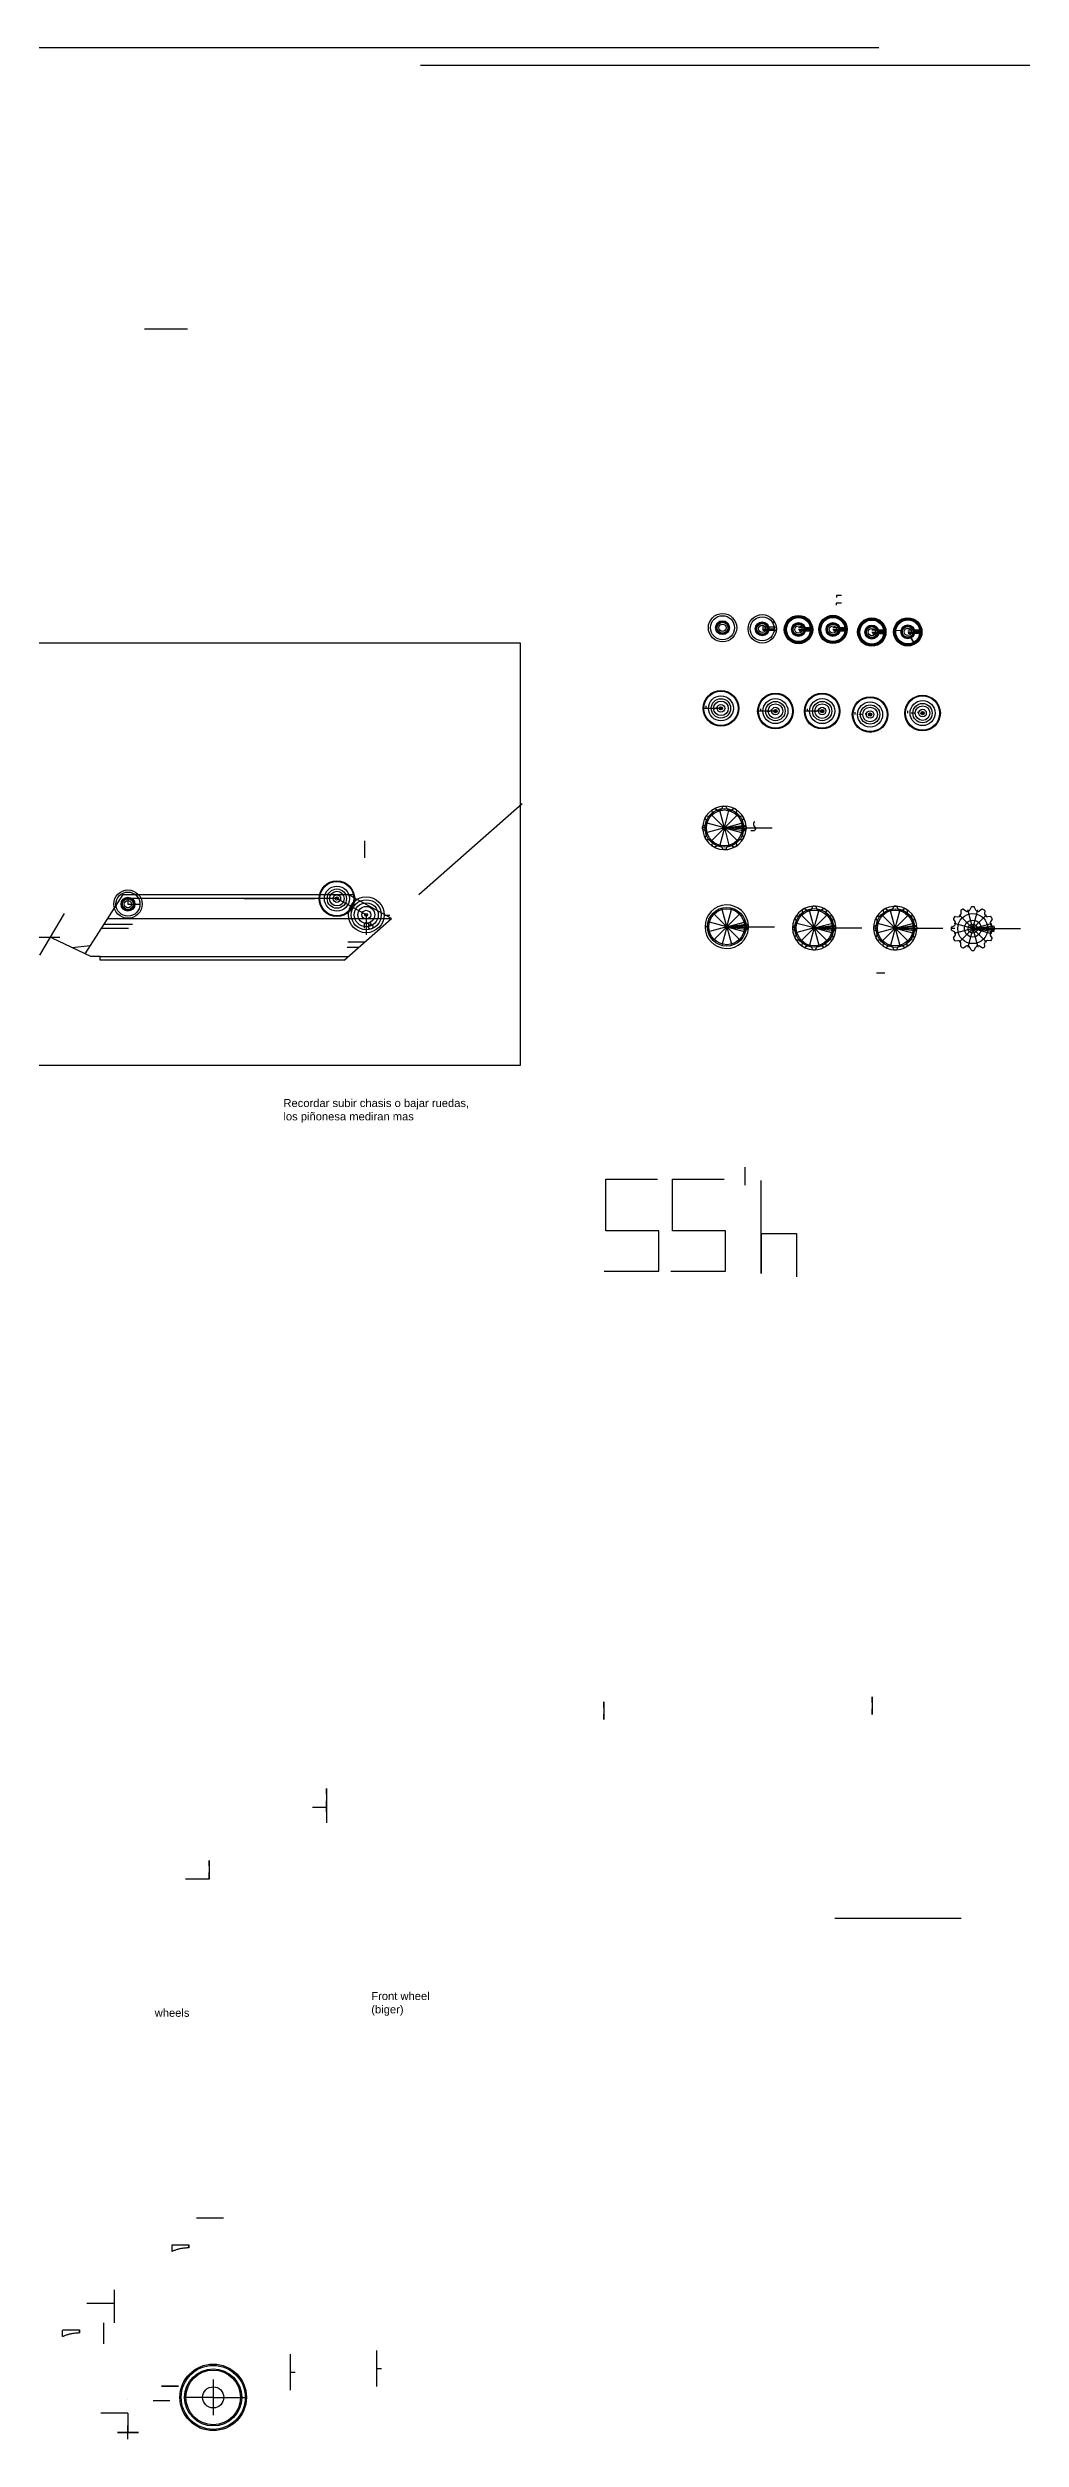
# Model space of a CAD drawing. Header units: millimetres. Extents: x -1672 to 5708, y -1264 to 1190.
# Drawn here: x -117 to 187, y -530 to 217 of the extents above; entities that cross this region are included whole.
import ezdxf

# ---------------------------------------------------------------- set-up
doc = ezdxf.new("R2010")
doc.units = ezdxf.units.MM
doc.styles.get("Standard").update_dxf_attribs({"font": 'arial.ttf'})
picture_1 = doc.add_image_def('image1.jpg', size_in_pixel=(736, 499))

# ---------------------------------------------------------------- blocks, each defined once
blk = doc.blocks.new('*U1')
for p, q in [((-3.02, 0), (2.58, 0)), ((2.58, 0), (3.02, 0))]:
    blk.add_line(p, q)
blk = doc.blocks.new('*U2')
at = {"color": 0, "linetype": 'ByBlock', "lineweight": -2, "transparency": 16777216}
for p, rotation in [((122.18, -55.2), 89.99999999999999), ((119.16, -58.22), 180), ((119.56, -56.71), 149.9999999999999), ((119.56, -59.73), 209.9999999999999), ((120.67, -55.61), 120), ((120.67, -60.84), 239.9999999999999), ((123.69, -55.61), 59.99999999999997), ((124.79, -56.71), 30.00000000000001), ((122.18, -61.24), 269.9999999999999), ((123.69, -60.84), 299.9999999999998), ((124.79, -59.73), 329.9999999999999)]:
    blk.add_blockref('*U1', p, dxfattribs=dict(at, rotation=rotation))
blk.add_blockref('*U1', (125.2, -58.22), dxfattribs=at)
blk = doc.blocks.new('*U3')
for p, q in [((-3.02, 0), (2.58, 0)), ((2.58, 0), (3.02, 0))]:
    blk.add_line(p, q)
blk = doc.blocks.new('*U4')
at = {"color": 0, "linetype": 'ByBlock', "lineweight": -2, "transparency": 16777216}
for p, rotation in [((122.18, -55.2), 89.99999999999999), ((119.16, -58.22), 180), ((119.56, -56.71), 149.9999999999999), ((119.56, -59.73), 209.9999999999999), ((120.67, -55.61), 120), ((120.67, -60.84), 239.9999999999999), ((123.69, -55.61), 59.99999999999997), ((124.79, -56.71), 30.00000000000001), ((122.18, -61.24), 269.9999999999999), ((123.69, -60.84), 299.9999999999998), ((124.79, -59.73), 329.9999999999999)]:
    blk.add_blockref('*U3', p, dxfattribs=dict(at, rotation=rotation))
blk.add_blockref('*U3', (125.2, -58.22), dxfattribs=at)
blk = doc.blocks.new('*U5')
for p, q in [((0.52, 0.5), (-0.65, 1.08)), ((0.52, -0.5), (-0.65, -1.08))]:
    blk.add_line(p, q)
for centre, radius, start, end in [((0.43, 0.3), 0.22, 2.65002, 63.75), ((-6.15, 0), 6.8, 357.34998, 2.65002), ((0.43, -0.3), 0.22, 296.25, 357.34998)]:
    blk.add_arc(centre, radius, start, end)
blk = doc.blocks.new('*U6')
at = {"color": 0, "linetype": 'ByBlock', "lineweight": -2, "transparency": 16777216}
for p, rotation in [((119.1, -52.9), 120), ((122.18, -52.08), 89.99999999999999), ((125.25, -52.9), 60.00000000000001), ((116.03, -58.22), 180), ((116.85, -55.15), 150), ((127.5, -55.15), 30.00000000000001), ((116.85, -61.3), 209.9999999999999), ((119.1, -63.55), 239.9999999999999), ((122.18, -64.37), 269.9999999999999), ((125.25, -63.55), 299.9999999999998), ((127.5, -61.3), 329.9999999999999)]:
    blk.add_blockref('*U5', p, dxfattribs=dict(at, rotation=rotation))
blk.add_blockref('*U5', (128.32, -58.22), dxfattribs=at)
blk = doc.blocks.new('*U7')
for p, q in [((-3.02, 0), (2.58, 0)), ((2.58, 0), (3.02, 0))]:
    blk.add_line(p, q)
blk = doc.blocks.new('*U8')
at = {"color": 0, "linetype": 'ByBlock', "lineweight": -2, "transparency": 16777216}
for p, rotation in [((122.18, -55.2), 89.99999999999999), ((119.16, -58.22), 180), ((119.56, -56.71), 149.9999999999999), ((119.56, -59.73), 209.9999999999999), ((120.67, -55.61), 120), ((120.67, -60.84), 239.9999999999999), ((123.69, -55.61), 59.99999999999997), ((124.79, -56.71), 30.00000000000001), ((122.18, -61.24), 269.9999999999999), ((123.69, -60.84), 299.9999999999998), ((124.79, -59.73), 329.9999999999999)]:
    blk.add_blockref('*U7', p, dxfattribs=dict(at, rotation=rotation))
blk.add_blockref('*U7', (125.2, -58.22), dxfattribs=at)
blk = doc.blocks.new('*U9')
for p, q in [((0.58, -0.12), (-0.23, 0.28)), ((0.58, -1.12), (-0.23, -1.53))]:
    blk.add_line(p, q)
for centre, radius, start, end in [((0.15, 1.05), 0.858, 146.25, 243.75), ((0.48, -0.32), 0.22, 2.65002, 63.75), ((0.48, -0.93), 0.22, 296.25, 357.34998), ((-6.09, -0.62), 6.8, 357.34998, 2.65002)]:
    blk.add_arc(centre, radius, start, end)
blk = doc.blocks.new('*U10')
at = {"color": 0, "linetype": 'ByBlock', "lineweight": -2, "transparency": 16777216}
for p, rotation in [((143.93, -53.29), 119.9999999999999), ((146.89, -52.16), 89.99999999999993), ((150.02, -52.67), 59.99999999999993), ((141.93, -55.75), 149.9999999999999), ((141.43, -58.88), 180), ((152.48, -54.67), 29.99999999999996), ((153.1, -60.76), 329.9999999999997), ((142.55, -61.84), 209.9999999999998), ((145.01, -63.84), 239.9999999999998), ((148.14, -64.34), 269.9999999999998), ((151.1, -63.22), 299.9999999999998)]:
    blk.add_blockref('*U9', p, dxfattribs=dict(at, rotation=rotation))
blk.add_blockref('*U9', (153.61, -57.63), dxfattribs=at)
blk = doc.blocks.new('*U11')
for p, q in [((-3.02, 0), (2.58, 0)), ((2.58, 0), (3.02, 0))]:
    blk.add_line(p, q)
blk = doc.blocks.new('*U12')
at = {"color": 0, "linetype": 'ByBlock', "lineweight": -2, "transparency": 16777216}
for p, rotation in [((122.18, -55.2), 89.99999999999999), ((119.16, -58.22), 180), ((119.56, -56.71), 149.9999999999999), ((119.56, -59.73), 209.9999999999999), ((120.67, -55.61), 120), ((120.67, -60.84), 239.9999999999999), ((123.69, -55.61), 59.99999999999997), ((124.79, -56.71), 30.00000000000001), ((122.18, -61.24), 269.9999999999999), ((123.69, -60.84), 299.9999999999998), ((124.79, -59.73), 329.9999999999999)]:
    blk.add_blockref('*U11', p, dxfattribs=dict(at, rotation=rotation))
blk.add_blockref('*U11', (125.2, -58.22), dxfattribs=at)
blk = doc.blocks.new('*U13')
for p, q in [((0.58, -0.12), (-0.23, 0.28)), ((0.58, -1.12), (-0.23, -1.53))]:
    blk.add_line(p, q)
for centre, radius, start, end in [((0.15, 1.05), 0.858, 146.25, 243.75), ((0.48, -0.32), 0.22, 2.65002, 63.75), ((0.48, -0.93), 0.22, 296.25, 357.34998), ((-6.09, -0.62), 6.8, 357.34998, 2.65002)]:
    blk.add_arc(centre, radius, start, end)
blk = doc.blocks.new('*U14')
at = {"color": 0, "linetype": 'ByBlock', "lineweight": -2, "transparency": 16777216}
for p, rotation in [((143.93, -53.29), 119.9999999999999), ((146.89, -52.16), 89.99999999999993), ((150.02, -52.67), 59.99999999999993), ((141.93, -55.75), 149.9999999999999), ((141.43, -58.88), 180), ((152.48, -54.67), 29.99999999999996), ((153.1, -60.76), 329.9999999999997), ((142.55, -61.84), 209.9999999999998), ((145.01, -63.84), 239.9999999999998), ((148.14, -64.34), 269.9999999999998), ((151.1, -63.22), 299.9999999999998)]:
    blk.add_blockref('*U13', p, dxfattribs=dict(at, rotation=rotation))
blk.add_blockref('*U13', (153.61, -57.63), dxfattribs=at)
blk = doc.blocks.new('*U33')
for p, q in [((-3.02, 0), (2.58, 0)), ((2.58, 0), (3.02, 0))]:
    blk.add_line(p, q)
blk = doc.blocks.new('*U34')
at = {"color": 0, "linetype": 'ByBlock', "lineweight": -2, "transparency": 16777216}
for p, rotation in [((122.18, -55.2), 89.99999999999999), ((119.16, -58.22), 180), ((119.56, -56.71), 149.9999999999999), ((119.56, -59.73), 209.9999999999999), ((120.67, -55.61), 120), ((120.67, -60.84), 239.9999999999999), ((123.69, -55.61), 59.99999999999997), ((124.79, -56.71), 30.00000000000001), ((122.18, -61.24), 269.9999999999999), ((123.69, -60.84), 299.9999999999998), ((124.79, -59.73), 329.9999999999999)]:
    blk.add_blockref('*U33', p, dxfattribs=dict(at, rotation=rotation))
blk.add_blockref('*U33', (125.2, -58.22), dxfattribs=at)
blk = doc.blocks.new('*U35')
blk.add_circle((4.86, -3.4), 5.6)
blk = doc.blocks.new('*U36')
at = {"color": 0, "linetype": 'ByBlock', "lineweight": -2, "transparency": 16777216, "rotation": 266.2499999999978}
blk.add_blockref('*U35', (97.8, -22.33), dxfattribs=at)

msp = doc.modelspace()

# ---------------------------------------------------------------- linework, layer by layer
for p, q in [((-107.82, 216.77), (-154.75, 216.77)), ((142.37, 216.77), (-107.82, 216.77)), ((263, 211.25), (-0.85, 211.25)), ((-73.73, 128.89), (-87.1, 128.89)), ((109.72, 37.54), (109.14, 37.21)), ((109.81, 37.34), (109.7, 37.54)), ((131.82, 37.36), (131.24, 37.03)), ((109.7, 35.79), (105.93, 35.79)), ((105.94, 35.24), (109.7, 35.24)), ((109.7, 34.69), (106.1, 34.69)), ((110.35, 35.65), (108.03, 35.79)), ((110.35, 34.82), (108.03, 34.69)), ((109.83, 37.35), (109.25, 37.02)), ((109.67, 34.78), (110.35, 34.82)), ((109.67, 34.78), (109.87, 34.8)), ((109.7, 35.24), (109.7, 35.79)), ((109.7, 35.79), (109.7, 35.69)), ((109.7, 35.24), (109.7, 34.69)), ((109.7, 34.69), (109.7, 34.79)), ((109.87, 34.8), (109.87, 34.5)), ((110.01, 34.8), (110.01, 34.47)), ((110.35, 34.82), (110.15, 34.81)), ((110.15, 34.81), (110.15, 34.52)), ((110.35, 34.82), (110.35, 35.65)), ((110.35, 35.65), (110.35, 35.35)), ((110.35, 34.82), (110.35, 35.12)), ((121.03, 35.56), (117.25, 35.56)), ((117.27, 35.01), (121.03, 35.01)), ((121.03, 34.46), (117.43, 34.46)), ((121.67, 35.42), (119.36, 35.56)), ((121.49, 35.14), (119.36, 35.26)), ((121.49, 34.89), (119.36, 34.76)), ((121.67, 34.6), (119.36, 34.46)), ((121.04, 37.32), (120.47, 36.99)), ((121.15, 37.13), (120.58, 36.8)), ((121, 34.56), (121.67, 34.6)), ((121, 34.56), (121.2, 34.57)), ((121.14, 37.12), (121.03, 37.31)), ((121.03, 35.01), (121.03, 35.56)), ((121.03, 35.56), (121.03, 35.46)), ((121.03, 35.01), (121.03, 34.46)), ((121.03, 35.01), (121.22, 35.01)), ((121.03, 34.46), (121.03, 34.56)), ((121.2, 34.57), (121.2, 34.28)), ((121.22, 35.01), (121.5, 35.01)), ((121.22, 34.88), (121.49, 34.89)), ((121.34, 34.58), (121.34, 34.25)), ((121.67, 34.6), (121.47, 34.59)), ((121.47, 34.59), (121.47, 34.3)), ((121.67, 34.6), (121.67, 35.42)), ((121.67, 35.42), (121.67, 35.12)), ((121.67, 34.6), (121.67, 34.9)), ((131.8, 35.6), (128.03, 35.6)), ((128.04, 35.05), (131.8, 35.05)), ((131.8, 34.5), (128.2, 34.5)), ((132.45, 35.46), (130.14, 35.6)), ((132.25, 35.48), (130.14, 35.6)), ((130.14, 35.6), (130.14, 35.6, 0.51)), ((131.78, 35.5), (130.14, 35.6)), ((130.14, 35.6), (130.14, 35.6, -0.18)), ((132.45, 34.64), (130.14, 34.5)), ((130.14, 34.5, 0.63), (130.14, 34.5, 1.08)), ((130.15, 35.45), (130.15, 35.45, 0.51)), ((130.15, 35.45), (130.15, 35.45, -0.18)), ((132.26, 35.32), (130.17, 35.45)), ((132.27, 35.17), (130.19, 35.3)), ((131.93, 37.17), (131.35, 36.84)), ((131.77, 34.6), (132.45, 34.64)), ((131.77, 34.6), (131.97, 34.61)), ((131.78, 35.5), (131.78, 35.5, -0.18)), ((131.79, 35.35), (131.79, 35.35, -0.18)), ((131.91, 37.16), (131.8, 37.35)), ((131.8, 35.05), (131.8, 35.6)), ((131.8, 35.6), (131.8, 35.5)), ((131.8, 35.05), (131.8, 34.5)), ((131.8, 35.05), (132, 35.05)), ((131.8, 34.5), (131.8, 34.6)), ((131.97, 34.61), (131.97, 34.32)), ((132, 35.05), (132.27, 35.05)), ((132, 34.91), (132.27, 34.93)), ((132, 34.91), (132.27, 34.93)), ((132.11, 34.62), (132.11, 34.29)), ((132.45, 34.64), (132.25, 34.63)), ((132.25, 34.63), (132.25, 34.34)), ((132.45, 34.64), (132.45, 35.46)), ((132.45, 35.46), (132.45, 35.16)), ((132.45, 34.64), (132.45, 34.94)), ((143.95, 34.78), (140.17, 34.78)), ((140.19, 34.23), (143.95, 34.23)), ((143.95, 33.68), (140.35, 33.68)), ((142.35, 34.23, -1.32), (142.18, 34.23, -1.32)), ((144.59, 34.64), (142.28, 34.78)), ((144.39, 34.65), (142.28, 34.78)), ((142.28, 34.78), (142.28, 34.78, 0.51)), ((143.92, 34.68), (142.28, 34.78)), ((142.28, 34.78), (142.28, 34.78, -0.18)), ((144.59, 33.82), (142.28, 33.68)), ((142.28, 33.68, 0.63), (142.28, 33.68, 1.08)), ((142.3, 34.63), (142.3, 34.63, 0.51)), ((142.3, 34.63), (142.3, 34.63, -0.18)), ((144.41, 34.5), (142.31, 34.63)), ((144.41, 34.35), (142.34, 34.47)), ((143.96, 36.54), (143.39, 36.2)), ((144.07, 36.35), (143.5, 36.01)), ((143.92, 34.68), (143.92, 34.68, -0.18)), ((143.92, 33.78), (144.59, 33.82)), ((143.92, 33.78), (144.12, 33.79)), ((143.94, 34.53), (143.94, 34.53, -0.18)), ((144.06, 36.34), (143.95, 36.53)), ((143.95, 34.23), (143.95, 34.78)), ((143.95, 34.78), (143.95, 34.68)), ((143.95, 34.23), (143.95, 33.68)), ((143.95, 34.23), (144.14, 34.23)), ((143.95, 34.23), (143.95, 34.23, -0.3)), ((143.95, 33.68), (143.95, 33.78)), ((144.12, 33.79), (144.12, 33.49)), ((144.14, 34.23), (144.42, 34.23)), ((144.14, 34.09), (144.41, 34.11)), ((144.14, 34.09), (144.41, 34.11)), ((144.26, 33.8), (144.26, 33.46)), ((144.59, 33.82), (144.39, 33.8)), ((144.39, 33.8), (144.39, 33.51)), ((144.59, 33.82), (144.59, 34.64)), ((144.59, 34.64), (144.59, 34.34)), ((144.59, 33.82), (144.59, 34.12)), ((147.02, 34.69), (149.33, 34.83)), ((155.19, 34.83), (151.41, 34.83)), ((151.43, 34.28), (155.19, 34.28)), ((155.19, 33.73), (151.59, 33.73)), ((153.59, 34.28, -1.32), (153.42, 34.28, -1.32)), ((155.83, 34.69), (153.52, 34.83)), ((155.64, 34.7), (153.52, 34.83)), ((153.52, 34.83), (153.52, 34.83, 0.51)), ((155.16, 34.73), (153.52, 34.83)), ((153.52, 34.83), (153.52, 34.83, -0.18)), ((153.52, 33.73, 0.63), (153.52, 33.73, 1.08)), ((153.54, 34.68), (153.54, 34.68, 0.51)), ((153.54, 34.68), (153.54, 34.68, -0.18)), ((155.65, 34.55), (153.56, 34.68)), ((155.65, 34.4), (153.58, 34.53)), ((155.16, 34.73), (155.16, 34.73, -0.18)), ((155.16, 33.83), (155.83, 33.87)), ((155.16, 33.83), (155.36, 33.84)), ((155.18, 34.58), (155.18, 34.58, -0.18)), ((155.19, 34.28), (155.19, 34.83)), ((155.19, 34.83), (155.19, 34.73)), ((155.19, 34.28), (155.19, 33.73)), ((155.19, 34.28), (155.38, 34.28)), ((155.19, 34.28), (155.19, 34.28, -0.3)), ((155.19, 33.73), (155.19, 33.83)), ((155.36, 33.84), (155.36, 33.54)), ((155.38, 34.28), (155.66, 34.28)), ((155.38, 34.14), (155.65, 34.16)), ((155.38, 34.14), (155.65, 34.16)), ((155.5, 33.85), (155.5, 33.51)), ((155.83, 33.87), (155.64, 33.86)), ((155.64, 33.86), (155.64, 33.56)), ((155.83, 33.87), (155.83, 34.69)), ((155.83, 34.69), (155.83, 34.39)), ((155.83, 33.87), (155.83, 34.17)), ((93.03, 10.4, -0.27), (87.46, 10.4, -0.27)), ((87.46, 10.4), (87.46, 10.4, -0.27)), ((87.57, 10.4), (87.57, 10.4, 0.91)), ((87.98, 10.4), (87.69, 10.4)), ((88.4, 10.4), (88.4, 11.15)), ((90.51, 10.4), (89.12, 10.4)), ((90.38, 10.4, -0.11), (89.51, 10.4, -0.11)), ((90.38, 10.4), (90.38, 10.4, -0.11)), ((90.51, 10.4), (91.06, 10.4, 0.24)), ((90.56, 10.4), (90.56, 10.4, 0.24)), ((90.56, 10.4), (90.56, 10.4, 0.23)), ((90.56, 10.4), (90.56, 10.16)), ((91.55, 10.4), (91.25, 10.4, 0)), ((91.85, 10.4), (91.55, 10.4)), ((91.7, 10.4), (91.7, 10.84)), ((91.85, 10.4), (91.85, 10.4, 0.3)), ((91.85, 10.4, 0.3), (91.85, 10.4, 0.37)), ((92.52, 10.4, 0.48), (91.96, 10.4, 0.48)), ((91.96, 10.4, 0.48), (91.96, 10.4, 0.48)), ((92.52, 10.4), (92.52, 10.4, 0.3)), ((92.52, 10.4, 0.3), (92.52, 10.4, 0.66)), ((92.52, 10.4, 0.66), (92.52, 10.4, 1.03)), ((93.03, 10.4, 1.03), (92.52, 10.4, 1.03)), ((93.03, 10.4), (93.03, 10.4, 0.3)), ((93.03, 10.4, 1.03), (93.03, 10.4, -0.27)), ((110.07, 9.54, -0.27), (104.5, 9.54, -0.27)), ((104.5, 9.54), (104.5, 9.54, -0.27)), ((104.62, 9.54), (104.62, 9.54, 0.91)), ((105.03, 9.54), (104.73, 9.54)), ((105.45, 9.54), (105.45, 10.29)), ((107.55, 9.54), (106.17, 9.54)), ((107.42, 9.54, -0.11), (106.55, 9.54, -0.11)), ((107.42, 9.54), (107.42, 9.54, -0.11)), ((107.55, 9.54), (108.1, 9.54, 0.24)), ((107.6, 9.54), (107.6, 9.54, 0.24)), ((107.6, 9.54), (107.6, 9.54, 0.23)), ((107.6, 9.54), (107.6, 9.3)), ((108.59, 9.54), (108.29, 9.54, 0)), ((108.89, 9.54), (108.59, 9.54)), ((108.74, 9.54), (108.74, 9.98)), ((108.89, 9.54), (108.89, 9.54, 0.3)), ((108.89, 9.54, 0.3), (108.89, 9.54, 0.37)), ((109.56, 9.54, 0.48), (109, 9.54, 0.48)), ((109, 9.54, 0.48), (109, 9.54, 0.48)), ((109.56, 9.54), (109.56, 9.54, 0.3)), ((109.56, 9.54, 0.48), (109.56, 9.54, 0.66)), ((109.56, 9.54, 0.66), (109.56, 9.54, 1.03)), ((110.07, 9.54, 1.03), (109.56, 9.54, 1.03)), ((110.07, 9.54), (110.07, 9.54, 0.3)), ((110.07, 9.54, 1.03), (110.07, 9.54, -0.27)), ((124.67, 9.54, -0.27), (119.1, 9.54, -0.27)), ((119.1, 9.54), (119.1, 9.54, -0.27)), ((119.21, 9.54), (119.21, 9.54, 0.91)), ((119.62, 9.54), (119.32, 9.54)), ((120.04, 9.54), (120.04, 10.29)), ((122.15, 9.54), (120.76, 9.54)), ((122.01, 9.54, -0.11), (121.15, 9.54, -0.11)), ((122.01, 9.54), (122.01, 9.54, -0.11)), ((122.15, 9.54), (122.7, 9.54, 0.24)), ((122.2, 9.54), (122.2, 9.54, 0.24)), ((122.2, 9.54), (122.2, 9.54, 0.23)), ((122.2, 9.54), (122.2, 9.3)), ((123.19, 9.54), (122.88, 9.54, 0)), ((123.49, 9.54), (123.19, 9.54)), ((123.34, 9.54), (123.34, 9.97)), ((123.49, 9.54, 0.3), (123.49, 9.54, 0.37)), ((124.15, 9.54, 0.48), (123.6, 9.54, 0.48)), ((123.6, 9.54, 0.48), (123.6, 9.54, 0.48)), ((124.15, 9.54), (124.15, 9.54, 0.3)), ((124.15, 9.54, 0.48), (124.15, 9.54, 0.66)), ((124.15, 9.54, 0.66), (124.15, 9.54, 1.03)), ((124.67, 9.54, 1.03), (124.15, 9.54, 1.03)), ((124.3, 9.54, 0.92), (124.73, 9.54, 0.92)), ((124.67, 9.54), (124.67, 9.54, 0.3)), ((124.67, 9.54, 1.03), (124.67, 9.54, -0.27)), ((134.2, 8.47), (134.2, 8.47, 0.91)), ((135.03, 8.47), (135.03, 9.22)), ((137.01, 8.47, -0.11), (136.14, 8.47, -0.11)), ((137.01, 8.47), (137.01, 8.47, -0.11)), ((137.19, 8.47), (137.19, 8.47, 0.24)), ((137.19, 8.47), (137.19, 8.47, 0.23)), ((137.19, 8.47), (137.19, 8.23)), ((138.33, 8.47), (138.33, 8.9)), ((138.59, 8.47, 0.48), (138.59, 8.47, 0.48)), ((139.14, 8.47), (139.14, 8.47, 0.3)), ((139.29, 8.47, 0.92), (139.72, 8.47, 0.92)), ((139.66, 8.47), (139.66, 8.47, 0.3)), ((139.66, 8.47, 0.66), (139.66, 8.47, -0.27)), ((139.66, 8.47, -0.27), (139.66, 8.47, -0.58)), ((150.58, 8.91), (150.58, 8.91, 0.91)), ((151.41, 8.91), (151.41, 9.66)), ((153.39, 8.91, -0.11), (152.52, 8.91, -0.11)), ((153.39, 8.91), (153.39, 8.91, -0.11)), ((153.57, 8.91), (153.57, 8.91, 0.24)), ((153.57, 8.91), (153.57, 8.91, 0.23)), ((153.57, 8.91), (153.57, 8.67)), ((154.71, 8.91), (154.71, 9.34)), ((154.97, 8.91, 0.48), (154.97, 8.91, 0.48)), ((155.52, 8.91), (155.52, 8.91, 0.3)), ((155.67, 8.91, 0.92), (156.1, 8.91, 0.92)), ((156.04, 8.91), (156.04, 8.91, 0.3)), ((156.04, 8.91, 0.66), (156.04, 8.91, -0.27)), ((156.04, 8.91, -0.27), (156.04, 8.91, -0.58)), ((-1.44, -47.79), (30.93, -19.31)), ((88.49, -26.95), (87.29, -26.95)), ((94.09, -26.95), (88.68, -28.4)), ((94.09, -26.95), (100.84, -26.06)), ((100.88, -26.5), (94.09, -26.95)), ((94.09, -26.95), (108.99, -26.95)), ((94.09, -26.95), (100.84, -27.84)), ((100.88, -27.39), (94.09, -26.95)), ((100.13, -26.95), (99.93, -25.39)), ((99.93, -28.51), (100.13, -26.95)), ((-18.36, -30.97), (-18.36, -36.27)), ((-105.69, -66.33), (-93.79, -47.79)), ((-93.79, -47.79), (-21.59, -47.79)), ((-82.01, -49.06), (-92.32, -49.06)), ((-92.32, -49.06), (-92.32, -50.77)), ((-92.32, -50.77), (-88.56, -50.77)), ((-75.13, -49.06), (-82.01, -49.06)), ((-68.26, -49.06), (-75.13, -49.06)), ((-61.43, -49.06), (-68.26, -49.06)), ((-54.75, -49.06), (-61.43, -49.06)), ((-27.02, -49.06), (-56.01, -49.06)), ((-56.01, -49.06), (-54.75, -49.06)), ((-54.75, -49.06), (-47.72, -49.06)), ((-47.72, -49.06), (-40.88, -49.06)), ((-40.88, -49.06), (-33.9, -49.06)), ((-17.83, -54.1), (-27.02, -49.06)), ((-27.02, -49.06), (-27.02, -49.06)), ((-27.02, -49.06), (-27.02, -49.06)), ((-9.96, -55.29), (-23.5, -47.79)), ((-119.81, -66.72), (-112.18, -53.71)), ((-100.57, -58.31), (-92.19, -58.31)), ((-99.75, -57.08), (-90.87, -57.08)), ((-98.61, -55.29), (-9.96, -55.29)), ((-24.7, -68.26), (-9.96, -55.29)), ((-18.52, -56.63), (-18.52, -58.24)), ((-17.83, -56.72), (-18.52, -56.72)), ((-18.52, -56.72), (-17.24, -56.72)), ((-17.83, -54.1), (-17.83, -60.39)), ((-17.83, -56.72), (-17.83, -56.72)), ((-17.15, -56.63), (-17.15, -58.21)), ((-12.24, -54.25), (-10.5, -54.25)), ((89.25, -57.84), (88.05, -57.84)), ((94.85, -57.84), (89.44, -59.29)), ((94.85, -57.84), (101.59, -56.95)), ((101.63, -57.4), (94.85, -57.84)), ((94.85, -57.84), (109.74, -57.84)), ((94.85, -57.84), (101.59, -58.73)), ((101.63, -58.29), (94.85, -57.84)), ((100.89, -57.84), (100.68, -56.28)), ((100.68, -59.4), (100.89, -57.84)), ((101.52, -57.34), (100.71, -56.94)), ((101.52, -58.34), (100.71, -58.74)), ((116.58, -58.22), (115.38, -58.22)), ((122.18, -58.22), (116.77, -59.67)), ((122.18, -58.22), (128.92, -57.34)), ((128.96, -57.78), (122.18, -58.22)), ((122.18, -58.22), (137.07, -58.22)), ((122.18, -58.22), (128.92, -59.11)), ((128.96, -58.67), (122.18, -58.22)), ((128.22, -58.22), (128.01, -56.66)), ((128.01, -59.79), (128.22, -58.22)), ((141.92, -58.25), (140.72, -58.25)), ((147.52, -58.25), (142.11, -59.7)), ((147.52, -58.25), (154.26, -57.37)), ((154.26, -57.81), (147.52, -58.25)), ((147.52, -58.25), (162.41, -58.25)), ((147.52, -58.25), (154.26, -59.14)), ((154.3, -58.7), (147.52, -58.25)), ((153.56, -58.25), (153.35, -56.69)), ((153.35, -59.82), (153.56, -58.25)), ((166.14, -58.42), (164.94, -58.42)), ((171.74, -58.42), (166.33, -59.87)), ((171.74, -58.42), (178.48, -57.53)), ((178.48, -57.98), (171.74, -58.42)), ((171.74, -58.42), (186.63, -58.42)), ((171.74, -58.42), (178.48, -59.31)), ((178.52, -58.86), (171.74, -58.42)), ((177.78, -58.42), (177.57, -56.86)), ((177.57, -59.98), (177.78, -58.42)), ((-158.43, -61.12), (-113.59, -61.12)), ((-103.96, -67.16), (-115.96, -61.42)), ((-104.15, -63.82), (-109.77, -64.43)), ((-101.03, -67.16), (-103.96, -67.16)), ((-101.03, -68.26), (-101.03, -67.16)), ((-101.03, -67.16), (-23.53, -67.16)), ((-20.35, -64.3), (-23.84, -64.3)), ((-18.35, -62.7), (-23.55, -62.7)), ((-24.7, -68.26), (-101.03, -68.26)), ((144.27, -72.3), (141.64, -72.3)), ((100.62, -138.58), (100.62, -132.97)), ((57.05, -136.71), (73.22, -136.71)), ((57.05, -152.88), (57.05, -136.71)), ((77.9, -152.88), (77.9, -136.71)), ((77.9, -136.71), (94.07, -136.71)), ((105.6, -166.23), (105.6, -137.11)), ((73.62, -152.88), (57.05, -152.88)), ((73.62, -165.43), (73.62, -152.88)), ((94.47, -152.88), (77.9, -152.88)), ((94.47, -165.43), (94.47, -152.88)), ((105.6, -153.71), (116.6, -153.71)), ((105.6, -153.71), (105.6, -166.23)), ((116.6, -153.71), (116.6, -167.17)), ((56.52, -165.43), (73.62, -165.43)), ((77.37, -165.43), (94.47, -165.43)), ((140.27, -300.2, -0.61), (140.27, -298.47, -0.61)), ((140.27, -298.47, -0.61), (140.27, -303.97, -0.61)), ((56.47, -301.78, -0.61), (56.47, -300.05, -0.61)), ((56.47, -300.05, -0.61), (56.47, -305.55, -0.61)), ((56.47, -305.55, -0.61), (56.47, -303.82, -0.61)), ((140.27, -303.97, -0.61), (140.27, -302.24, -0.61)), ((-30.24, -328.86, -0.61), (-30.24, -327.13, -0.61)), ((-30.24, -327.13, -0.61), (-30.24, -332.63, -0.61)), ((-30.24, -327.13, -0.61), (-30.24, -333.03, -0.61)), ((-30.24, -327.13, -0.61), (-30.24, -337.83, -0.61)), ((-30.24, -333.03, -0.61), (-34.61, -333.03, -0.61)), ((-30.24, -332.63, -0.61), (-30.24, -330.9, -0.61)), ((-30.24, -334.36, -0.61), (-30.24, -332.63, -0.61)), ((-66.94, -351.28, -0.61), (-66.94, -349.55, -0.61)), ((-66.94, -349.55, -0.61), (-66.94, -355.05, -0.61)), ((-66.94, -355.05, -0.61), (-66.94, -353.32, -0.61)), ((168.16, -367.71, -0.61), (128.64, -367.71, -0.61)), ((-73.3, -469.63, 2.9), (-73.3, -470.03, 2.9)), ((-107.5, -496.22, 9.74), (-107.5, -496.62, 9.74)), ((-99.91, -493.99, 6.23), (-99.91, -494.39, 6.23)), ((-41.63, -503.83), (-41.63, -515.03)), ((-41.63, -503.83), (-41.63, -503.83, 4.25)), ((-14.67, -502.69), (-14.67, -513.89)), ((-14.67, -502.69), (-14.67, -502.69, 4.25)), ((-65.67, -511.72), (-65.67, -522.92)), ((-65.67, -511.72), (-65.67, -511.72, 4.25)), ((-41.63, -509.43, 10.4), (-40.01, -509.43, 9.23)), ((-41.63, -509.43, 10.4), (-41.63, -509.43, 12.4)), ((-14.67, -508.29, 10.4), (-13.04, -508.29, 9.23)), ((-14.67, -508.29, 10.4), (-14.67, -508.29, 12.4)), ((-79.21, -518.37, 12.53), (-84.44, -518.37, 12.53)), ((-84.44, -518.37, 12.53), (-84.44, -518.37, 14.63)), ((-79.21, -518.37, 12.53), (-79.21, -518.37, 13.53)), ((-65.67, -517.32, 4.25), (-74.2, -517.32, 4.25)), ((-68.97, -517.32, 10.3), (-68.97, -517.32, 16.86)), ((-65.67, -517.32, 4.25), (-65.67, -517.32, 10.3)), ((-65.67, -517.32, 12.4), (-57.14, -517.32, 12.4)), ((-57.14, -517.32, 12.4), (-55.67, -517.32, 12.4)), ((-57.14, -517.32, 12.4), (-56.74, -517.32, 12.4)), ((-55.67, -517.32, 12.4), (-55.27, -517.32, 12.4))]:
    msp.add_line(p, q)
at = {"extrusion": (0, -1, 6.12323e-17)}
for p, q in [((129.11, 45.63, 0.35), (129.11, 45.03, 0.35)), ((130.75, 45.63, 0.25), (129.11, 45.63, 0.35)), ((129.03, 43.23, 0.35), (129.03, 42.63, 0.35)), ((130.67, 43.23, 0.25), (129.03, 43.23, 0.35)), ((-62.41, -461.35, -0.61), (-70.94, -461.35, -0.61)), ((-96.61, -483.69, 11.83), (-96.61, -483.69, 0.63)), ((-96.61, -483.69, 11.83), (-96.61, -487.94, 11.83)), ((-96.61, -487.94, 6.23), (-105.14, -487.94, 6.23)), ((-96.61, -487.94, 6.23), (-96.61, -493.99, 6.23)), ((-99.91, -493.99, 6.23), (-99.91, -500.55, 6.23))]:
    msp.add_line(p, q, dxfattribs=at)
at = {"extrusion": (1.66383e-28, 1, -1.98809e-15)}
for p, q in [((-66.94, -349.55, -0.61), (-66.94, -355.45, -0.61)), ((-66.94, -355.45, -0.61), (-74.3, -355.45, -0.61))]:
    msp.add_line(p, q, dxfattribs=at)
at = {"extrusion": (0, 1, -1.83697e-16)}
for p, q in [((-76.56, -513.81, 12.53), (-76.56, -513.81, 12.93)), ((-79.21, -518.37, 12.53), (-79.21, -518.37, 12.93)), ((-79.21, -518.37, 12.53), (-79.21, -518.37, 13.53)), ((-68.97, -517.32, 10.3), (-68.97, -517.32, 10.7)), ((-92.31, -530.38, 0.6), (-92.31, -526.13, 0.6))]:
    msp.add_line(p, q, dxfattribs=at)
at = {"extrusion": (0, -1, 3.06162e-16)}
for p, q in [((-92.31, -522.23, 6.2), (-100.84, -522.23, 6.2)), ((-92.31, -517.98, 11.8), (-92.31, -517.98, 0.6)), ((-92.31, -522.23, 6.2), (-92.31, -528.28, 6.2))]:
    msp.add_line(p, q, dxfattribs=at)
at = {"extrusion": (0, 1, -3.06162e-16)}
msp.add_line((-92.31, -517.98, 6.2), (-92.31, -517.98, 12.1), dxfattribs=at)
msp.add_lwpolyline([(93.19, -32.81, 0.453094), (91.95, -32.47), (91.19, -32.98, -0.2731), (90.97, -32.99, -0.02313), (90.42, -32.67, -0.2731), (90.32, -32.47), (90.38, -31.57, 0.453094), (89.47, -30.66), (88.57, -30.72, -0.2731), (88.37, -30.62, -0.02313), (88.05, -30.07, -0.2731), (88.07, -29.85), (88.57, -29.1, 0.453094), (88.24, -27.85), (87.42, -27.45, -0.2731), (87.3, -27.26, -0.02313), (87.3, -26.63, -0.2731), (87.42, -26.45), (88.24, -26.05, 0.453094), (88.57, -24.8), (88.07, -24.05, -0.2731), (88.05, -23.82, -0.02313), (88.37, -23.28, -0.2731), (88.57, -23.18), (89.47, -23.24, 0.453094), (90.38, -22.33), (90.32, -21.42, -0.2731), (90.42, -21.22, -0.02313), (90.97, -20.91, -0.2731), (91.19, -20.92), (91.95, -21.42, 0.453094), (93.19, -21.09), (93.59, -20.28, -0.2731), (93.78, -20.16, -0.02313), (94.41, -20.16, -0.2731), (94.6, -20.28), (95, -21.09, 0.453094), (96.24, -21.42), (96.99, -20.92, -0.2731), (97.22, -20.91, -0.02313), (97.76, -21.22, -0.2731), (97.86, -21.42), (97.8, -22.33, 0.453094), (98.72, -23.24), (99.62, -23.18, -0.2731), (99.82, -23.28, -0.02313), (100.13, -23.82, -0.2731), (100.12, -24.05), (99.62, -24.8, 0.453094), (99.95, -26.05), (100.76, -26.45, -0.2731), (100.89, -26.63, -0.02313), (100.89, -27.26, -0.2731), (100.76, -27.45), (99.95, -27.85, 0.453094), (99.62, -29.1), (100.12, -29.85, -0.2731), (100.13, -30.07, -0.02313), (99.82, -30.62, -0.2731), (99.62, -30.72), (98.72, -30.66, 0.453094), (97.8, -31.57), (97.86, -32.47, -0.2731), (97.76, -32.67, -0.02313), (97.22, -32.99, -0.2731), (96.99, -32.98), (96.24, -32.47, 0.453094), (95, -32.81), (94.6, -33.62, -0.2731), (94.41, -33.74, -0.02313), (93.78, -33.74, -0.2731), (93.59, -33.62)], format="xyb", close=True)
msp.add_lwpolyline([(103.62, -25.04, 0.453094), (103.29, -26.29), (103.79, -27.04, -0.2731), (103.8, -27.26, -0.02313), (103.49, -27.81, -0.2731), (103.29, -27.91), (102.39, -27.85)], format="xyb")
for points in [[(142.35, 34.23, -1.32), (143.95, 34.23, -1.32), (143.95, 34.23, -0.3), (142.18, 34.23, -0.3), (142.18, 34.23, -1.32)], [(152.51, 32.4, -1.32), (153.31, 31.02, -1.32), (153.31, 31.02, -0.3), (152.42, 32.55, -0.3), (152.42, 32.55, -1.32)]]:
    msp.add_polyline3d(points)
for centre, radius in [((93.53, 35.59), 4.43), ((93.53, 35.59), 3.76), ((93.53, 35.59), 2.17), ((93.53, 35.59), 1.89), ((105.94, 35.24), 4.43), ((105.94, 35.24), 3.76), ((105.94, 35.24), 2.17), ((117.27, 35.01), 4.43), ((117.27, 35.01), 4.23), ((117.27, 35.01), 3.96), ((117.27, 35.01), 3.76), ((128.04, 35.05), 4.43), ((128.04, 35.05), 4.23), ((128.04, 35.05), 3.96), ((128.04, 35.05), 3.76), ((140.19, 34.23), 4.43), ((140.19, 34.23), 4.23), ((140.19, 34.23), 3.96), ((140.19, 34.23), 3.76), ((151.43, 34.28), 4.43), ((151.43, 34.28), 4.23), ((151.43, 34.28), 3.96), ((151.43, 34.28), 3.76), ((93.53, 35.59), 1.69), ((93.53, 35.59), 1.14), ((105.94, 35.24), 1.89), ((105.94, 35.24), 1.69), ((105.94, 35.24), 1.14), ((117.27, 35.01), 2.17), ((117.27, 35.01), 1.89), ((117.27, 35.01), 1.69), ((117.27, 35.01), 1.14), ((128.04, 35.05), 2.17), ((128.04, 35.05), 1.89), ((128.04, 35.05), 1.69), ((128.04, 35.05), 1.14), ((128.04, 35.05, 1.08), 1.14), ((140.19, 34.23), 2.17), ((140.19, 34.23), 1.89), ((140.19, 34.23), 1.69), ((140.19, 34.23), 1.14), ((140.19, 34.23, 1.08), 1.14), ((151.43, 34.28), 2.17), ((151.43, 34.28), 1.89), ((151.43, 34.28), 1.69), ((151.43, 34.28), 1.14), ((151.43, 34.28, 1.08), 1.14), ((93.03, 10.4), 5.57), ((93.03, 10.4), 5.35), ((110.07, 9.54), 5.57), ((124.67, 9.54), 5.57), ((93.03, 10.4), 3.91), ((93.03, 10.4), 3.02), ((93.03, 10.4), 2.29), ((93.03, 10.4), 1.18), ((93.03, 10.4, 0.3), 1.18), ((93.03, 10.4), 0.516), ((93.03, 10.4, 0.3), 0.516), ((93.03, 10.4, 1.03), 0.516), ((93.03, 10.4, 1.03), 0.258), ((110.07, 9.54), 5.35), ((110.07, 9.54), 3.91), ((110.07, 9.54), 3.02), ((110.07, 9.54), 2.29), ((110.07, 9.54), 1.18), ((110.07, 9.54, 0.3), 1.18), ((110.07, 9.54), 0.516), ((110.07, 9.54, 0.3), 0.516), ((110.07, 9.54, 1.03), 0.516), ((110.07, 9.54, 1.03), 0.258), ((124.67, 9.54), 5.35), ((124.67, 9.54), 3.91), ((124.67, 9.54), 3.02), ((124.67, 9.54), 2.29), ((124.67, 9.54), 1.18), ((124.67, 9.54, 0.3), 1.18), ((124.67, 9.54), 0.516), ((124.67, 9.54, 0.3), 0.516), ((124.67, 9.54, 1.03), 0.516), ((124.67, 9.54, 1.03), 0.258), ((139.66, 8.47), 5.57), ((139.66, 8.47), 5.35), ((139.66, 8.47), 3.91), ((139.66, 8.47), 3.02), ((139.66, 8.47), 2.29), ((139.66, 8.47), 1.18), ((139.66, 8.47, 0.3), 1.18), ((139.66, 8.47), 0.516), ((139.66, 8.47, 0.3), 0.516), ((139.66, 8.47, 1.03), 0.516), ((139.66, 8.47, 1.03), 0.258), ((156.04, 8.91), 5.57), ((156.04, 8.91), 5.35), ((156.04, 8.91), 3.91), ((156.04, 8.91), 3.02), ((156.04, 8.91), 2.29), ((156.04, 8.91), 1.18), ((156.04, 8.91, 0.3), 1.18), ((156.04, 8.91), 0.516), ((156.04, 8.91, 0.3), 0.516), ((156.04, 8.91, 1.03), 0.516), ((156.04, 8.91, 1.03), 0.258), ((94.09, -26.95), 6.04), ((-27.02, -49.06), 5.57), ((-27.02, -49.06), 5.35), ((-92.32, -50.77), 4.43), ((-92.32, -50.77), 3.76), ((-92.32, -50.77), 2.17), ((-92.32, -50.77), 1.89), ((-92.32, -50.77), 1.69), ((-92.32, -50.77), 1.69), ((-92.32, -50.77), 1.14), ((-27.02, -49.06), 3.91), ((-27.02, -49.06), 3.02), ((-27.02, -49.06), 2.29), ((-27.02, -49.06), 1.18), ((-27.02, -49.06), 0.516), ((-17.83, -54.1), 5.6), ((-17.83, -54.1), 4.7), ((-17.83, -54.1), 3.75), ((-17.83, -54.1), 2.63), ((94.85, -57.84), 6.04), ((94.85, -57.84), 5.6), ((122.18, -58.22), 6.04), ((147.52, -58.25), 6.04), ((-17.83, -54.1), 1.39), ((-17.83, -54.1), 0.412), ((-16.75, -56.92), 0.4), ((-16.45, -57.85), 0.7), ((122.18, -58.22), 5.6), ((147.52, -58.25), 5.6), ((171.74, -58.42), 4.7), ((171.74, -58.42), 2.63), ((171.74, -58.42), 1.39), ((171.74, -58.42), 0.412), ((-65.67, -517.32, 12.4), 10.4), ((-65.67, -517.32, 12.4), 10), ((-65.67, -517.32, 12.4), 8.93), ((-65.67, -517.32, 12.4), 8.53), ((-65.67, -517.32, 10.3), 3.3)]:
    msp.add_circle(centre, radius)
at = {"extrusion": (0, -1, 3.06162e-16)}
msp.add_circle((-92.31, 6.2, 528.28), 3.3, dxfattribs=at)
for centre, radius, start, end in [((140.19, 34.23), 3.96, 0, 357.99699), ((151.43, 34.28), 3.96, 0, 357.99699), ((105.94, 35.24), 4.43, 354.6728, 5.3272), ((117.27, 35.01), 2.17, 345.29082, 14.70918), ((117.27, 35.01), 3.96, 357.99699, 2.00301), ((117.27, 35.01), 4.23, 358.34861, 1.65139), ((117.27, 35.01), 4.43, 354.6728, 5.3272), ((128.04, 35.05), 2.17, 345.29082, 14.70918), ((128.04, 35.05), 3.96, 355.80934, 357.99699), ((128.04, 35.05), 3.96, 357.99699, 2.00301), ((128.04, 35.05), 4.23, 358.34861, 1.65139), ((128.04, 35.05), 4.43, 354.6728, 5.3272), ((140.19, 34.23, -0.18), 2.17, 345.29082, 14.70918), ((140.19, 34.23), 4.23, 358.34861, 1.65139), ((140.19, 34.23), 4.43, 354.6728, 5.3272), ((151.43, 34.28, -0.18), 2.17, 345.29082, 14.70918), ((151.43, 34.28), 4.23, 358.34861, 1.65139), ((151.43, 34.28), 4.43, 354.6728, 5.3272), ((94.09, -26.95), 6.8, 3.75, 356.25), ((94.85, -57.84), 6.8, 3.75, 356.25), ((122.18, -58.22), 6.8, 3.75, 356.25), ((147.52, -58.25), 6.8, 7.5, 356.25), ((101.09, -56.17), 0.858, 146.25, 243.75), ((101.42, -57.54), 0.22, 2.65002, 63.75), ((101.42, -58.15), 0.22, 296.25, 357.34998), ((94.85, -57.84), 6.8, 357.34998, 2.65002), ((128.41, -56.55), 0.858, 146.25, 243.75), ((128.41, -59.9), 0.858, 116.25, 213.75)]:
    msp.add_arc(centre, radius, start, end)
at = {"extrusion": (0, 1, -1.83697e-16)}
for centre, radius, start, end in [((-87.57, 0, 10.4), 0.112, 0, 180), ((-104.62, 0, 9.54), 0.112, 0, 180), ((-119.21, 0, 9.54), 0.112, 0, 180), ((-124.67, 1.04, 9.67), 0.258, 270, 0), ((-124.67, 0.92, 9.54), 0.258, 270, 0), ((-139.66, 1.04, 8.6), 0.258, 270, 0), ((-156.04, 1.04, 9.04), 0.258, 270, 0), ((79.24, 26.37, -518.37), 12.84, 269.86526, 293.88997)]:
    msp.add_arc(centre, radius, start, end, dxfattribs=at)
at = {"extrusion": (0, -1, 6.12323e-17)}
for centre in [(88.55, -0.46, -10.4), (105.6, -0.46, -9.54), (120.19, -0.46, -9.54)]:
    msp.add_arc(centre, 0.731, 38.85882, 141.14118, dxfattribs=at)
at = {"extrusion": (1.83697e-16, 1, 6.12323e-17)}
for centre in [(-91.85, 0.15, 10.4), (-108.89, 0.15, 9.54), (-123.49, 0.15, 9.54)]:
    msp.add_arc(centre, 0.15, 90, 270, dxfattribs=at)
at = {"extrusion": (1.83697e-16, 1, -1.12482e-32)}
for centre in [(-91.96, 0.37, 10.4), (-109, 0.37, 9.54), (-123.6, 0.37, 9.54), (-124.26, 0.92, 9.54)]:
    msp.add_arc(centre, 0.11, 0, 90, dxfattribs=at)
at = {"extrusion": (-3.06162e-16, -1, -1.12482e-32)}
msp.add_arc((124.3, 0.92, -9.54), 0.11, 0, 90, dxfattribs=at)
at = {"extrusion": (0, 1, -1.83697e-16)}
for centre in [(91.06, 10.4, 0), (108.1, 9.54, 0), (122.7, 9.54, 0)]:
    msp.add_ellipse(centre, major_axis=(0, 0, -0.239), ratio=0.771884, start_param=3.141593, end_param=4.712389, dxfattribs=at)
for points in [[(131.78, 35.5), (131.09, 35.55, 0.34), (130.14, 35.6, 0.51)], [(131.79, 35.35), (131.11, 35.4, 0.34), (130.15, 35.45, 0.51)], [(143.92, 34.68), (143.24, 34.73, 0.34), (142.28, 34.78, 0.51)], [(143.94, 34.53), (143.25, 34.58, 0.34), (142.3, 34.63, 0.51)], [(155.16, 34.73), (154.48, 34.78, 0.34), (153.52, 34.83, 0.51)], [(155.18, 34.58), (154.49, 34.63, 0.34), (153.54, 34.68, 0.51)]]:
    msp.add_spline(points, degree=3)
for points in [[(-73.3, -470.63, 2.9), (-73.3, -470.13, 2.9), (-73.3, -469.63, 2.9), (-73.3, -470.13, 2.9), (-73.3, -470.63, 2.9), (-76.04, -470.62, 2.9), (-78.53, -471.73, 2.9), (-78.53, -470.68, 2.9), (-78.53, -469.63, 2.9), (-75.92, -469.63, 2.9), (-73.3, -469.63, 2.9)], [(-107.5, -497.22, 9.74), (-107.5, -496.72, 9.74), (-107.5, -496.22, 9.74), (-107.5, -496.72, 9.74), (-107.5, -497.22, 9.74), (-110.23, -497.21, 9.74), (-112.73, -498.32, 9.74), (-112.73, -497.27, 9.74), (-112.73, -496.22, 9.74), (-110.12, -496.22, 9.74), (-107.5, -496.22, 9.74)], [(-76.56, -513.81, 13.53), (-76.56, -513.81, 13.03), (-76.56, -513.81, 12.53), (-76.56, -513.81, 13.03), (-76.56, -513.81, 13.53), (-79.29, -513.81, 13.52), (-81.79, -513.81, 14.63), (-81.79, -513.81, 13.58), (-81.79, -513.81, 12.53), (-79.18, -513.81, 12.53), (-76.56, -513.81, 12.53)]]:
    msp.add_rational_spline(points, [1, 1, 1, 1, 1, 0.978102735451, 1, 1, 1, 1, 1], degree=2, knots=[0, 0, 0, 1, 1, 2, 2, 2.41931, 2.41931, 3.41931, 3.41931, 4.41931, 4.41931, 4.41931])

# ---------------------------------------------------------------- block references
at = {"rotation": 15}
for name, p in [('*U34', (-38.99, -2.33)), ('*U4', (-38.23, -33.22)), ('*U2', (-10.91, -33.61)), ('*U8', (14.43, -33.64)), ('*U12', (38.66, -33.8))]:
    msp.add_blockref(name, p, dxfattribs=at)
for name, p in [('*U36', (0, 0)), ('*U6', (0, 0)), ('*U10', (0, 0)), ('*U14', (24.22, -0.17))]:
    msp.add_blockref(name, p)

# ---------------------------------------------------------------- texts
at = {"char_height": 2.5, "attachment_point": 1}
for s, width, insert in [('Recordar subir chasis o bajar ruedas, los piñonesa mediran mas ', 60.6828, (-43.72, -111.67)), ('wheels ', 19.3335, (-83.96, -395.91)), ('Front wheel (biger)', 19.3335, (-16.26, -390.67))]:
    msp.add_mtext_dynamic_manual_height_columns(s, width=width, gutter_width=12.5, heights=[0], dxfattribs=dict(at, insert=insert))

# ---------------------------------------------------------------- pictures from other files: only their frames are drawn
image = msp.add_image(picture_1, insert=(30.3, 30.83), size_in_units=(194.73, 132.03), rotation=180)
image.dxf.flags = 7

doc.saveas('drawing.dxf')
